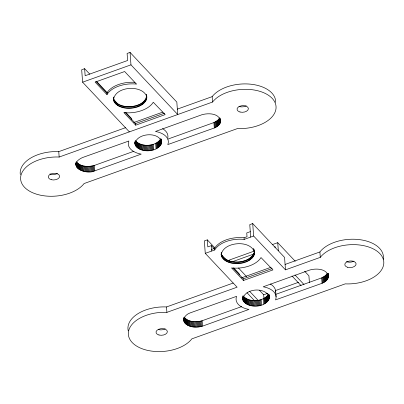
<?xml version="1.0" encoding="UTF-8"?>
<svg xmlns="http://www.w3.org/2000/svg" width="404" height="404" viewBox="0 0 404 404"><rect width="100%" height="100%" fill="white"/><g stroke="black" fill="none" stroke-linecap="round" stroke-linejoin="round"><path stroke-width="0.61" d="M113.494 99.434L113.378 97.172C113.221 113.08 146.258 111.176 146.773 96.642C142.42 84.194 114.403 86.203 113.559 100.071M161.661 142.445C159.545 131.199 136.653 132.866 134.987 143.657C137.941 154.687 162.756 152.571 161.534 140.127M220.655 120.781C218.726 113.08 208.116 112.913 201.864 114.756L155.464 131.472A20.054 11.731 -4.2 0 1 167.801 144.576L214.312 127.982C217.695 126.694 221.417 123.629 220.569 119.579M254.581 253.237C252.308 239.289 223.038 241.314 221.235 254.752C224.518 268.271 255.328 265.877 254.464 250.97M269.407 297.248C265.984 286.497 244.082 288.128 242.784 299.485C247.036 310.151 270.731 307.717 269.231 294.844M328.391 276.614C327.19 268.463 315.872 268.155 309.605 270.074L263.206 286.789A20.054 11.731 -4.2 0 1 275.543 299.894L322.054 283.295C325.952 281.916 329.709 278.114 328.174 273.609M113.373 97.813C116.695 111.085 145.935 108.989 146.657 95.021L146.834 97.919M221.301 255.389L221.185 253.768C226.164 266.024 250.919 264.256 254.459 251.611M135.815 146.122L135.421 140.718C141.764 147.728 155.939 146.687 160.913 138.577L161.307 143.981M106.974 94.647L107.07 94.47A24.659 14.423 -4.2 0 1 135.593 84.002L136.436 84.088L124.649 71.538L95.152 82.113L106.974 94.647L106.954 92.849A24.659 14.423 -4.2 0 1 134.951 82.335M215.044 248.091L207.297 239.86L204.348 240.92L205.262 253.353L214.716 249.965L214.696 248.167A24.659 14.423 -4.2 0 1 243.218 237.693L244.061 237.784L247.026 236.719L246.748 232.931L250.288 231.664M214.716 249.965L214.812 249.788A24.659 14.423 -4.2 0 1 243.334 239.319L244.178 239.405L253.631 236.012L285.482 269.847L320.296 257.363L321.104 256.378A33.421 19.549 -4.2 0 1 362.348 245.405A33.421 19.549 -4.2 0 1 382.906 267.246A33.421 19.549 -4.2 0 1 347.026 283.921L345.243 283.866L191.839 338.86L191.036 339.845A33.421 19.549 -4.2 0 1 149.793 350.818A33.421 19.549 -4.2 0 1 129.235 328.977A33.421 19.549 -4.2 0 1 165.11 312.302L166.897 312.358L237.108 287.188L205.262 253.353M167.938 139.072L213.913 122.574L217.731 120.311L219.67 117.933L220.069 123.341M243.556 301.44L243.163 296.031C249.445 302.975 263.029 301.929 268.423 294.4L268.822 299.803M275.68 294.39L321.655 277.891L325.473 275.629L327.412 273.25L327.811 278.659M177.215 109.166L212.161 96.642L212.964 95.652A33.421 19.549 -4.2 0 1 250.743 84.194A33.421 19.549 -4.2 0 1 275.669 102.247M212.554 102.045L213.363 101.061A33.421 19.549 -4.2 0 1 254.606 90.087A33.421 19.549 -4.2 0 1 275.164 111.928A33.421 19.549 -4.2 0 1 239.284 128.603L237.502 128.548L84.098 183.542L83.295 184.527A33.421 19.549 -4.2 0 1 42.051 195.501A33.421 19.549 -4.2 0 1 21.493 173.659A33.421 19.549 -4.2 0 1 57.368 156.984L59.156 157.04L212.554 102.045L212.161 96.642M285.083 264.438L319.902 251.955L320.705 250.97A33.421 19.549 -4.2 0 1 359.888 239.678A33.421 19.549 -4.2 0 1 383.239 259.277M89.784 74.159L84.633 68.69L81.684 69.746L82.598 82.184L129.366 131.871M130.053 52.409L130.967 64.842L177.74 114.529L176.826 102.096L130.053 52.409L127.103 53.464L127.619 60.494L85.148 75.72L84.633 68.69M82.598 82.184L130.967 64.842M133.901 122.483L162.802 112.12M125.043 112.347L135.567 123.553L164.473 113.191M20.331 174.654A33.421 19.549 -4.2 0 1 56.974 151.576L58.757 151.636L125.684 127.639M135.688 125.174L165.18 114.6L153.262 102.242A24.659 14.423 -4.2 0 1 124.74 112.711L123.897 112.625L135.688 125.174L135.567 123.553M76.432 161.863C80.623 167.049 88.466 167.094 94.395 165.423L133.906 151.273M94.788 170.831L141.188 154.116A20.054 11.731 -4.2 0 1 128.856 141.011L82.345 157.605C65.892 165.413 85.279 175.639 94.788 170.831L94.395 165.423M285.482 269.847L284.567 257.409L252.717 223.579L249.768 224.634L250.682 237.067M214.337 248.793L211.353 245.622L207.813 246.889L207.297 239.86M211.63 249.404L214.6 248.339M254.141 251.137L229.366 260.019L229.457 261.267M272.427 244.582L277.735 242.678L295.248 261.282M232.512 261.666L253.747 254.05M241.643 277.8L271.135 267.226M233.204 268.11L243.309 278.871L272.215 268.509M128.245 330.81A33.421 19.549 -4.2 0 1 164.716 306.894L166.499 306.954L233.174 283.053M243.43 280.492L272.922 269.917L261.004 257.555A24.659 14.423 -4.2 0 1 232.482 268.029L231.638 267.943L243.43 280.492L243.309 278.871M259.419 290.249L263.691 294.789L267.822 293.309M275.488 290.557L298.495 282.31M184.572 322.589C181.891 318.478 186.335 314.155 190.087 312.923L236.598 296.329A20.054 11.731 -4.2 0 0 248.935 309.434L202.53 326.144C196.607 327.816 188.764 327.775 184.572 322.589L184.173 317.18C188.365 322.367 196.208 322.412 202.136 320.741L241.648 306.591M95.879 81.386L106.858 93.026M304.646 271.261L308.914 275.801L309.403 282.462M294.976 274.947L304.005 284.542M292.026 276.008L301.056 285.603M96.647 81.457L107.373 92.849M113.383 99.233L118.099 104.247M125.826 112.453L131.401 118.377L131.487 119.549M238.491 268.014L246.607 276.639M221.069 254.49L225.806 259.519M233.739 267.953L239.148 273.695L239.234 274.866M249.551 291.234L258.156 300.369M247.036 292.749L254.773 300.97M328.149 273.887L328.235 275.089M328.068 273.523L328.331 277.129M327.907 273.437L328.215 277.639M327.689 273.346L328.038 278.149M327.129 273.75L327.528 279.154M326.791 274.235L327.19 279.644M326.402 274.715L326.801 280.124M325.962 275.18L326.356 280.588M325.473 275.629L325.871 281.033M324.937 276.058L325.336 281.467M324.356 276.472L324.755 281.876M323.74 276.861L324.134 282.27M323.079 277.23L323.478 282.633M322.382 277.573L322.781 282.982M319.902 251.955L320.296 257.363M321.655 277.891L322.054 283.295M277.735 242.678L278.331 250.788M274.983 246.435L275.074 247.637M275.68 291.41L276.078 296.814M269.16 295.036L269.407 297.763M269.125 295.274L269.342 298.273M268.963 295.183L269.226 298.788M268.771 294.051L268.857 295.253M268.7 294.496L269.054 299.298M268.14 294.895L268.539 300.303M267.801 295.385L268.2 300.793M267.413 295.864L267.812 301.268M266.973 296.329L267.367 301.732M266.483 296.773L266.882 302.182M265.948 297.208L266.347 302.611M265.372 297.617L265.766 303.025M264.751 298.011L265.145 303.414M264.09 298.379L264.489 303.783M263.691 294.789L263.969 298.521M263.393 298.723L263.792 304.126M261.125 299.591L261.519 305M260.317 299.824L260.711 305.232M259.489 300.026L259.883 305.434M258.641 300.197L259.04 305.606M252.717 223.579L253.631 236.012M254.439 250.879L254.586 252.596M254.384 252.258L254.5 253.879M254.091 249.627L254.172 250.712M254.237 252.899L254.353 254.52M257.787 300.339L258.181 305.742M253.813 249.021L253.894 250.101M254.02 253.535L254.136 255.156M253.47 248.43L253.55 249.51M253.732 254.167L253.848 255.793M256.919 300.445L257.318 305.848M253.374 254.793L253.495 256.414M252.954 255.404L253.071 257.025M256.045 300.515L256.444 305.924M252.465 256L252.586 257.621M251.914 256.58L252.035 258.201M255.177 300.556L255.57 305.964M251.303 257.141L251.424 258.762M254.303 300.561L254.702 305.969M250.637 257.681L250.753 259.302M253.439 300.536L253.833 305.944M249.914 258.191L250.031 259.817M252.581 300.475L252.98 305.879M249.137 258.681L249.258 260.302M251.737 300.379L252.136 305.788M248.314 259.141L248.43 260.762M250.914 300.253L251.313 305.661M247.445 259.57L247.561 261.191M250.111 300.091L250.505 305.5M246.531 259.969L246.652 261.59M249.329 299.904L249.722 305.308M244.061 237.784L244.178 239.405M248.571 299.682L248.97 305.086M245.587 260.333L245.703 261.954M247.849 299.43L248.248 304.833M244.602 260.661L244.723 262.282M247.157 299.147L247.556 304.555M246.506 298.839L246.905 304.247M243.592 260.954L243.713 262.575M245.89 298.506L246.288 303.909M242.557 261.206L242.678 262.827M245.319 298.147L245.713 303.55M244.789 297.763L245.188 303.172M244.309 297.359L244.703 302.763M241.501 261.418L241.622 263.039M243.875 296.935L244.274 302.338M243.491 296.491L243.89 301.899M243.001 295.723L243.087 296.925M240.431 261.59L240.552 263.216M243.016 297.364L243.284 300.965M242.794 296.879L243.062 300.48M242.673 296.985L242.895 299.985M242.607 297.081L242.784 299.485M239.35 261.726L239.466 263.347M238.259 261.817L238.38 263.438M237.168 261.868L237.284 263.489M236.077 261.873L236.199 263.494M234.997 261.837L235.118 263.464M233.926 261.762L234.047 263.388M232.876 261.646L232.992 263.267M231.84 261.484L231.962 263.11M220.518 119.493L220.65 121.296M220.412 119.407L220.589 121.811M230.836 261.287L230.957 262.908M220.205 118.72L220.473 122.321M219.943 118.029L220.296 122.836M219.387 118.433L219.781 123.836M229.861 261.05L229.977 262.671M219.049 118.922L219.448 124.326M218.66 119.397L219.054 124.806M228.917 260.772L229.038 262.393M218.221 119.862L218.614 125.27M217.731 120.311L218.125 125.715M228.013 260.454L228.129 262.08M217.195 120.74L217.594 126.149M227.149 260.105L227.27 261.726M216.615 121.155L217.014 126.558M226.331 259.721L226.452 261.343M215.999 121.543L216.393 126.952M225.563 259.302L225.684 260.923M215.337 121.912L215.736 127.321M224.846 258.853L224.967 260.474M214.64 122.255L215.039 127.664M224.185 258.373L224.306 259.994M213.913 122.574L214.312 127.982M223.584 257.868L223.705 259.489M222.564 256.787L222.685 258.409M222.149 256.212L222.271 257.833M221.806 255.621L221.927 257.242M221.528 255.015L221.65 256.636M221.235 252.389L221.316 253.47M221.321 254.394L221.437 256.02M211.353 245.622L211.752 251.025M202.136 320.741L202.53 326.144M201.328 320.973L201.722 326.381M200.5 321.175L200.894 326.584M199.652 321.347L200.051 326.755M198.798 321.483L199.192 326.892M197.93 321.594L198.329 326.998M197.061 321.665L197.455 327.073M196.187 321.705L196.581 327.109M195.314 321.71L195.713 327.119M194.45 321.685L194.844 327.089M193.592 321.624L193.991 327.028M192.753 321.528L193.147 326.932M191.925 321.402L192.324 326.806M191.122 321.241L191.516 326.649M190.34 321.049L190.733 326.457M189.587 320.826L189.981 326.235M188.86 320.574L189.259 325.983M188.168 320.296L188.567 325.7M187.517 319.988L187.916 325.392M186.901 319.655L187.299 325.058M186.33 319.291L186.729 324.7M185.8 318.913L186.199 324.316M185.32 318.509L185.714 323.912M184.886 318.084L185.284 323.488M184.502 317.64L184.901 323.049M183.987 317.908L184.295 322.114M183.805 318.024L184.072 321.629M183.719 317.892L183.906 321.135M183.618 318.231L183.795 320.63M161.337 139.355L161.6 142.955M161.216 139.865L161.484 143.471M160.681 139.082L161.08 144.486M160.398 139.577L160.797 144.986M160.06 140.067L160.459 145.475M159.671 140.547L160.065 145.95M159.232 141.011L159.625 146.415M158.742 141.461L159.141 146.864M158.206 141.89L158.605 147.298M157.626 142.299L158.025 147.707M157.01 142.693L157.403 148.096M156.348 143.061L156.747 148.465M155.651 143.405L156.05 148.808M166.499 306.954L166.897 312.358M153.384 144.273L153.778 149.682M152.571 144.506L152.97 149.914M151.742 144.708L152.141 150.116M150.899 144.879L151.298 150.288M146.556 94.93L146.637 96.011M146.642 96.94L146.758 98.561M146.349 94.309L146.43 95.395M150.041 145.021L150.439 150.424M146.495 97.581L146.612 99.202M146.273 98.217L146.394 99.844M145.985 98.854L146.107 100.475M149.177 145.127L149.576 150.535M145.632 99.475L145.753 101.096M145.208 100.086L145.329 101.707M148.303 145.198L148.702 150.606M144.723 100.682L144.839 102.303M147.43 145.238L147.829 150.647M144.172 101.263L144.294 102.884M143.561 101.823L143.683 103.444M146.561 145.243L146.96 150.652M142.895 102.364L143.011 103.985M145.698 145.218L146.091 150.626M142.168 102.879L142.289 104.5M144.839 145.157L145.238 150.566M141.395 103.363L141.511 104.984M143.996 145.061L144.395 150.47M140.572 103.823L140.688 105.449M143.173 144.935L143.566 150.344M139.703 104.252L139.819 105.878M142.365 144.773L142.763 150.182M138.789 104.651L138.91 106.272M141.587 144.587L141.981 149.99M140.829 144.364L141.228 149.768M137.845 105.015L137.961 106.636M140.107 144.112L140.506 149.515M136.86 105.343L136.981 106.964M139.415 143.829L139.814 149.238M138.764 143.521L139.158 148.93M135.85 105.636L135.971 107.257M138.148 143.188L138.547 148.596M137.577 142.829L137.971 148.233M134.815 105.888L134.936 107.509M137.047 142.445L137.446 147.854M136.567 142.041L136.961 147.45M133.759 106.1L133.881 107.722M136.133 141.617L136.532 147.026M135.749 141.173L136.148 146.581M132.689 106.277L132.81 107.898M135.189 140.844L135.542 145.652M135.098 142.163L135.32 145.162M134.976 142.269L135.153 144.667M134.865 141.764L135.042 144.167M131.608 106.409L131.724 108.03M130.517 106.499L130.633 108.12M129.426 106.55L129.543 108.171M128.336 106.555L128.457 108.181M127.255 106.525L127.376 108.146M126.184 106.444L126.306 108.07M125.134 106.328L125.25 107.949M124.099 106.171L124.22 107.792M123.094 105.969L123.215 107.59M122.119 105.732L122.235 107.353M121.175 105.454L121.291 107.075M120.271 105.136L120.387 106.762M119.407 104.787L119.523 106.409M118.589 104.404L118.71 106.025M117.822 103.985L117.938 105.606M117.104 103.535L117.226 105.156M116.443 103.055L116.564 104.676M115.842 102.55L115.963 104.171M114.822 101.47L114.943 103.091M114.408 100.894L114.529 102.515M114.064 100.303L114.18 101.924M113.787 99.697L113.903 101.318M113.494 97.071L113.575 98.152M113.58 99.081L113.696 100.702M93.582 165.655L93.98 171.064M92.758 165.857L93.152 171.266M91.91 166.029L92.309 171.437M91.057 166.17L91.45 171.574M90.188 166.276L90.587 171.68M89.314 166.347L89.713 171.756M88.441 166.387L88.84 171.796M87.572 166.392L87.971 171.801M86.709 166.367L87.102 171.771M85.85 166.307L86.249 171.71M85.007 166.211L85.406 171.619M84.183 166.084L84.582 171.488M83.376 165.923L83.774 171.331M82.598 165.731L82.992 171.139M81.84 165.509L82.239 170.917M81.118 165.256L81.517 170.665M80.426 164.978L80.825 170.387M79.775 164.67L80.169 170.074M79.159 164.337L79.558 169.741M78.588 163.974L78.982 169.382M78.058 163.595L78.457 168.998M77.578 163.191L77.972 168.594M77.144 162.767L77.543 168.17M76.76 162.322L77.159 167.731M76.472 162.464L76.826 167.271M76.199 161.994L76.553 166.796M76.109 163.307L76.331 166.312M75.942 162.812L76.164 165.817M75.876 162.913L76.053 165.312M58.757 151.636L59.156 157.04M353.914 261.12A5.681 3.323 -4.2 0 1 346.435 261.605M165.15 328.795A5.681 3.323 -4.2 0 1 158.272 329.507M270.347 284.002A20.054 11.731 -4.2 0 1 275.674 292.178M162.605 128.689A20.054 11.731 -4.2 0 1 167.842 137.633M57.403 173.478A5.681 3.323 -4.2 0 1 49.929 173.962M246.172 105.803A5.681 3.323 -4.2 0 1 238.986 106.409M347.753 267.332A5.681 3.323 -4.2 0 0 356.121 263.908A5.681 3.323 -4.2 0 0 347.48 261.585A5.681 3.323 -4.2 0 0 347.753 267.332M158.989 335.007A5.681 3.323 -4.2 0 0 167.357 331.583A5.681 3.323 -4.2 0 0 158.716 329.255A5.681 3.323 -4.2 0 0 158.989 335.007M51.247 179.689A5.681 3.323 -4.2 0 0 59.615 176.265A5.681 3.323 -4.2 0 0 50.975 173.937A5.681 3.323 -4.2 0 0 51.247 179.689M240.011 112.014A5.681 3.323 -4.2 0 0 248.379 108.59A5.681 3.323 -4.2 0 0 239.739 106.267A5.681 3.323 -4.2 0 0 240.011 112.014"/></g></svg>
